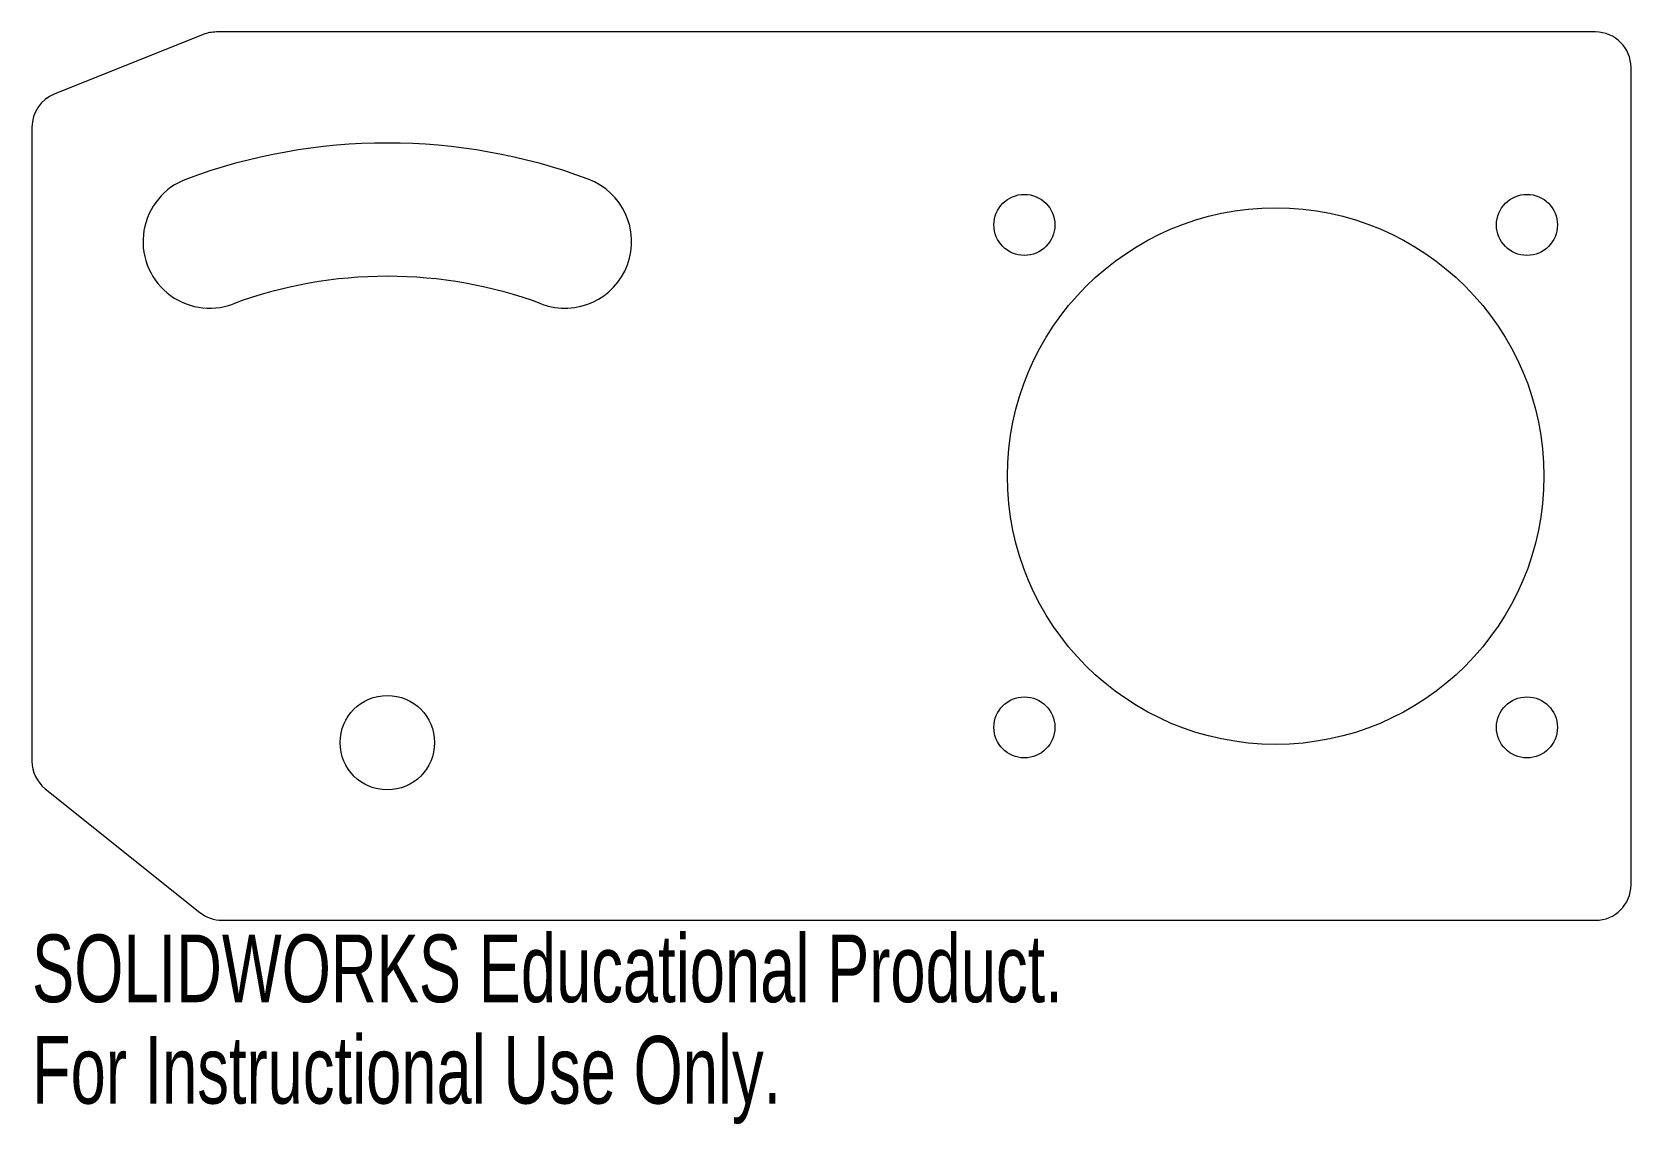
# Model space of a CAD drawing. Header units: inches. Extents: x -0.5 to 4, y -0.57 to 2.5.
import ezdxf

# ---------------------------------------------------------------- set-up
doc = ezdxf.new("R2010")
doc.units = ezdxf.units.IN
doc.header["$MEASUREMENT"] = 0
doc.styles.add('SLDTEXTSTYLE0', font='TXT', dxfattribs={"width": 0.7})

msp = doc.modelspace()

# ---------------------------------------------------------------- linework, layer by layer
at = {"color": 7, "linetype": 'Continuous', "lineweight": 15}
for p, q in [((-0.0179, 2.4928), (-0.4371, 2.3251)), ((3.9, 2.5), (0.0193, 2.5)), ((4, 0.1), (4, 2.4)), ((-0.5, 2.2323), (-0.5, 0.4481)), ((-0.4625, 0.37), (-0.0274, 0.0219)), ((0.0351, 0), (3.9, 0))]:
    msp.add_line(p, q, dxfattribs=at)
for centre, radius in [((2.2929, 1.9571), 0.0859), ((3.7071, 1.9571), 0.0859), ((3, 1.25), 0.755), ((0.5, 0.5), 0.1328), ((2.2929, 0.5429), 0.0859), ((3.7071, 0.5429), 0.0859)]:
    msp.add_circle(centre, radius, dxfattribs=at)
for centre, radius, start, end in [((0.0193, 2.4), 0.1, 90, 111.8014), ((3.9, 2.4), 0.1, 0, 90), ((-0.4, 2.2323), 0.1, 111.8014, 180), ((0.5, 0.5628), 1.6247, 69.6406, 110.3594), ((0, 1.9102), 0.1875, 110.3594, 290.3594), ((1, 1.9102), 0.1875, 249.6406, 69.6406), ((0.5, 0.5628), 1.2497, 69.6406, 110.3594), ((-0.4, 0.4481), 0.1, 180, 231.3402), ((3.9, 0.1), 0.1, 270, 0), ((0.0351, 0.1), 0.1, 231.3402, 270)]:
    msp.add_arc(centre, radius, start, end, dxfattribs=at)

# ---------------------------------------------------------------- texts
at = {"color": 7, "linetype": 'Continuous', "char_height": 0.1903, "attachment_point": 1, "style": 'SLDTEXTSTYLE0'}
for s, insert in [('SOLIDWORKS Educational Product.', (-0.5, -0.0401)), ('For Instructional Use Only.', (-0.5, -0.3256))]:
    msp.add_mtext(s, dxfattribs=dict(at, insert=insert))

doc.saveas('drawing.dxf')
